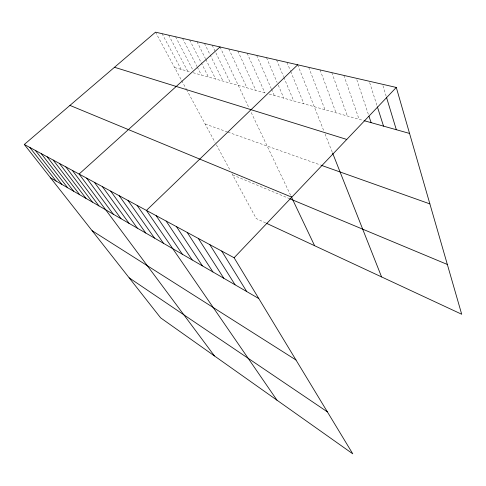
<?xml version="1.0" encoding="UTF-8"?>
<svg xmlns="http://www.w3.org/2000/svg" width="486" height="486" viewBox="0 0 486 486"><rect width="100%" height="100%" fill="white"/><g stroke="black" fill="none" stroke-linecap="round" stroke-linejoin="round"><path stroke-width="0.36" stroke-dasharray="2.43 1.82" d="M174.65 67.554L190.433 71.983M193.136 72.736L266.352 93.269M269.226 94.077L363.309 120.461M205.165 124.033L227.278 131.894M227.952 132.131L320.468 165.009M232.666 174.936L288.933 198.397M265.66 222.91L256.213 218.512L231.992 173.684M155.532 32.167L181.357 79.971M181.709 80.621L186.187 88.914M186.533 89.546L215.061 142.355M216.398 144.822L230.303 170.562M162.063 33.668L181.12 69.37M168.739 35.199L187.73 71.223M175.568 36.766L192.735 69.753M182.548 38.37L196.939 66.382M197.28 67.05L201.392 75.051M189.698 40.01L208.445 77.031M197.012 41.693L205.487 58.672M205.827 59.353L215.663 79.054M204.497 43.412L223.038 81.126M212.163 45.168L230.589 83.24M220.018 46.972L249.275 108.445M251.219 112.527L290.677 195.433M228.815 48.989L246.949 87.832M237.848 51.066L255.818 90.317M247.137 53.199L264.919 92.869M256.681 55.386L271.231 88.574M271.528 89.266L274.256 95.487M266.498 57.64L277.087 82.377M278.265 85.123L283.854 98.178M276.595 59.96L283.557 76.63M283.848 77.329L293.714 100.942M286.989 62.348L290.415 70.774M290.701 71.478L303.847 103.785M297.693 64.802L323.974 131.25M325.049 133.972L332.303 152.318M308.719 67.335L324.982 109.715M320.08 69.941L336.008 112.807M331.798 72.633L347.362 115.99M343.881 75.409L359.057 119.27M356.827 79.698L368.491 114.775M369.682 82.65L377.172 106.173M382.974 85.724L386.261 96.544"/><path stroke-width="0.73" d="M396.29 87.437L155.532 32.167L24.3 144.464L234.106 257.762L396.29 87.437L461.7 314.248L266.34 223.232M297.693 64.802L146.438 210.42L276.977 400.185M220.018 46.972L79.096 174.055L214.49 355.965M364.02 120.662L409.552 133.431M114.502 67.275L346.773 139.439M321.161 165.258L429.873 203.889M69.948 105.401L291.794 197.182M289.589 198.677L447.339 264.463M50.55 177.846L258.795 298.55M92.097 230.686L295.992 360.005M129.173 277.84L327.376 411.861M24.3 144.464L160.635 317.856L352.781 453.833L234.106 257.762M29.804 147.434L56.115 181.071M35.442 150.478L61.813 184.376M41.219 153.6L67.645 187.754M47.136 156.796L73.611 191.217M53.205 160.07L79.722 194.758M59.432 163.436L85.986 198.385M65.817 166.88L92.401 202.103M72.371 170.422L98.98 205.918M86.648 178.131L113.281 214.205M94.424 182.329L121.05 218.712M102.437 186.654L129.051 223.347M110.693 191.12L137.283 228.116M119.21 195.718L145.757 233.031M128 200.463L154.487 238.091M137.07 205.359L163.484 243.304M156.121 215.644L182.329 254.227M166.127 221.051L192.201 259.955M176.479 226.64L202.401 265.86M187.195 232.43L212.935 271.966M198.3 238.426L223.821 278.278M209.8 244.634L235.078 284.808M221.731 251.08L246.73 291.557M291.302 196.751L314.612 245.722M332.582 153.017L381.577 276.923M368.965 116.209L371.11 122.648M377.397 106.884L383.527 126.135M386.479 97.267L396.333 129.726"/></g></svg>
